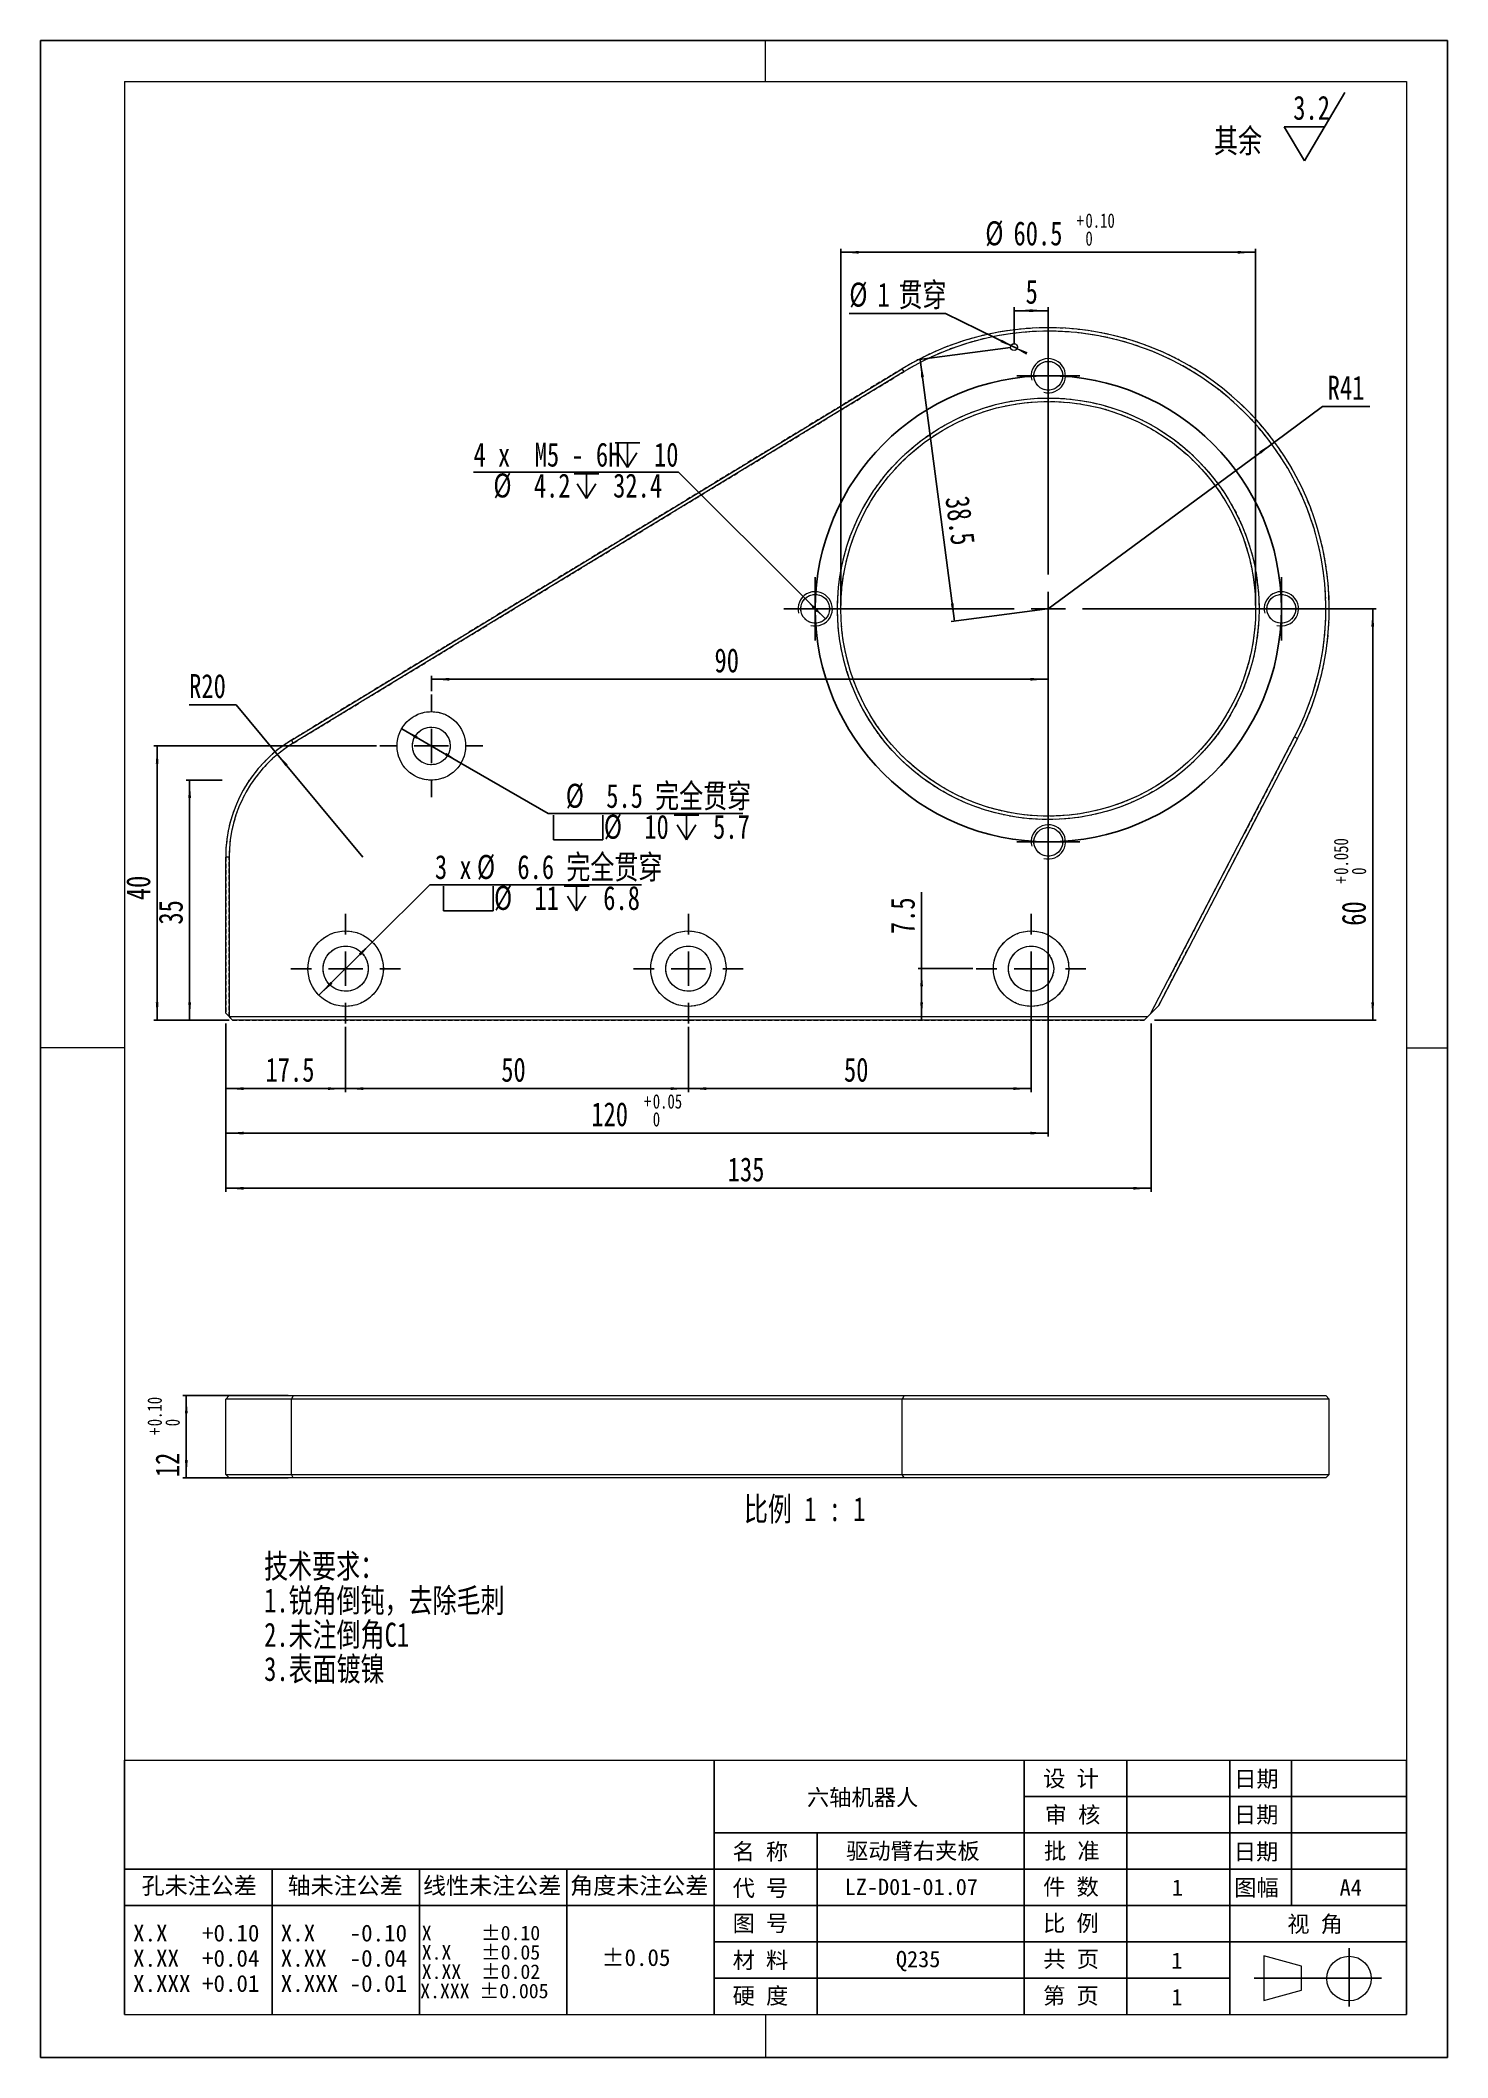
# Model space of a CAD drawing. Header units: millimetres. Extents: x 5 to 416, y 3 to 592.
import ezdxf

# ---------------------------------------------------------------- set-up
doc = ezdxf.new("R2010")
doc.units = ezdxf.units.MM
doc.linetypes.add('SLD-实线', pattern=[0])
doc.linetypes.add('SLD-虚线', pattern=[1.905, 1.27, -0.635])
for name, color, linetype in [('FORMAT', 7, 'SLD-实线'), ('SLD-0', 179, 'SLD-实线'), ('图框', 7, 'SLD-实线'), ('标注层', 96, 'SLD-实线')]:
    doc.layers.add(name, color=color, linetype=linetype)
doc.layers.add('粗实线', color=7, linetype='SLD-实线', lineweight=15)
doc.styles.add('SLDTEXTSTYLE0', font='HYSWLONGFANGSONG.TTF', dxfattribs={"bigfont": 'bigfont'})
doc.styles.add('SLDTEXTSTYLE1', font='SIMSUN.TTC')
doc.styles.add('SLDTEXTSTYLE2', font='SIMSUN.TTC', dxfattribs={"bigfont": 'bigfont'})
doc.styles.add('SLDTEXTSTYLE3', font='HYSWLONGFANGSONG.TTF')
doc.dimstyles.new('SLDDIMSTYLE0', dxfattribs={"dimtxt": 7, "dimasz": 5.2, "dimexe": 0, "dimexo": 0.0625, "dimgap": 1.75, "dimtad": 1, "dimdec": 3, "dimrnd": 1e-09, "dimzin": 12, "dimdsep": 46, "dimtxsty": 'SLDTEXTSTYLE3', "dimsah": 1, "dimcen": 0.09, "dimadec": 0, "dimazin": 3, "dimtol": 1, "dimtp": 0.1, "dimtfac": 1, "dimtdec": 3, "dimtofl": 0, "dimtmove": 0, "dimatfit": 3, "dimfxl": 0, "dimfrac": 2, "dimtolj": 1, "dimtzin": 0, "dimarcsym": 0})
doc.dimstyles.new('SLDDIMSTYLE1', dxfattribs={"dimtxt": 7, "dimasz": 5.2, "dimexe": 0, "dimexo": 0.0625, "dimgap": 1.75, "dimtad": 0, "dimtih": 1, "dimtoh": 1, "dimdec": 3, "dimrnd": 1e-09, "dimzin": 12, "dimdsep": 46, "dimtxsty": 'SLDTEXTSTYLE3', "dimsah": 1, "dimcen": 0, "dimadec": 0, "dimazin": 3, "dimtfac": 1, "dimtdec": 3, "dimtofl": 0, "dimtmove": 0, "dimatfit": 3, "dimfxl": 0, "dimfrac": 2, "dimtolj": 1, "dimtzin": 12, "dimarcsym": 0})
doc.dimstyles.new('SLDDIMSTYLE2', dxfattribs={"dimtxt": 7, "dimasz": 5.2, "dimexe": 0, "dimexo": 0.0625, "dimgap": 1.75, "dimtad": 1, "dimrnd": 1e-09, "dimzin": 12, "dimdsep": 46, "dimtxsty": 'SLDTEXTSTYLE3', "dimsah": 1, "dimcen": 0.09, "dimadec": 0, "dimazin": 3, "dimtol": 1, "dimtp": 0.1, "dimtfac": 1, "dimtofl": 0, "dimtmove": 0, "dimatfit": 3, "dimfxl": 0, "dimfrac": 2, "dimtolj": 1, "dimarcsym": 0})
doc.dimstyles.new('SLDDIMSTYLE3', dxfattribs={"dimtxt": 7, "dimasz": 5.2, "dimexe": 0, "dimexo": 0.0625, "dimgap": 1.75, "dimtad": 1, "dimdec": 3, "dimrnd": 1e-09, "dimzin": 12, "dimdsep": 46, "dimtxsty": 'SLDTEXTSTYLE3', "dimsah": 1, "dimcen": 0.09, "dimadec": 0, "dimazin": 3, "dimtfac": 1, "dimtdec": 3, "dimtofl": 0, "dimtmove": 0, "dimatfit": 3, "dimfxl": 0, "dimfrac": 2, "dimtolj": 1, "dimtzin": 12, "dimarcsym": 0})
doc.dimstyles.new('SLDDIMSTYLE4', dxfattribs={"dimtxt": 7, "dimasz": 5.2, "dimexe": 0, "dimexo": 0.0625, "dimgap": 1.75, "dimtad": 1, "dimrnd": 1e-09, "dimzin": 12, "dimdsep": 46, "dimtxsty": 'SLDTEXTSTYLE3', "dimsah": 1, "dimcen": 0.09, "dimadec": 0, "dimazin": 3, "dimtol": 1, "dimtp": 0.2, "dimtfac": 1, "dimtofl": 0, "dimtmove": 0, "dimatfit": 3, "dimfxl": 0, "dimfrac": 2, "dimtolj": 1, "dimtzin": 0, "dimarcsym": 0})
doc.dimstyles.new('SLDDIMSTYLE5', dxfattribs={"dimtxt": 7, "dimasz": 5.2, "dimexe": 0, "dimexo": 0.0625, "dimgap": 1.75, "dimtad": 0, "dimtih": 1, "dimtoh": 1, "dimdec": 3, "dimrnd": 1e-09, "dimzin": 12, "dimdsep": 46, "dimtxsty": 'SLDTEXTSTYLE3', "dimsah": 1, "dimcen": 0, "dimadec": 0, "dimazin": 3, "dimtfac": 1, "dimtdec": 3, "dimtmove": 0, "dimatfit": 3, "dimfxl": 0, "dimfrac": 2, "dimtolj": 1, "dimtzin": 12, "dimarcsym": 0})
doc.dimstyles.new('SLDDIMSTYLE6', dxfattribs={"dimtxt": 7, "dimasz": 5.2, "dimexe": 0, "dimexo": 0.0625, "dimgap": 1.75, "dimtad": 0, "dimtih": 1, "dimtoh": 1, "dimdec": 0, "dimrnd": 1e-09, "dimzin": 12, "dimdsep": 46, "dimtxsty": 'SLDTEXTSTYLE3', "dimsah": 1, "dimcen": 0, "dimadec": 0, "dimazin": 3, "dimtfac": 1, "dimtdec": 3, "dimtmove": 0, "dimatfit": 3, "dimfxl": 0, "dimfrac": 2, "dimtolj": 1, "dimtzin": 12, "dimarcsym": 0})
doc.dimstyles.new('SLDDIMSTYLE7', dxfattribs={"dimtxt": 7, "dimasz": 5.2, "dimexe": 0, "dimexo": 0.0625, "dimgap": 1.75, "dimtad": 0, "dimtih": 1, "dimtoh": 1, "dimdec": 1, "dimrnd": 1e-09, "dimzin": 12, "dimdsep": 46, "dimtxsty": 'SLDTEXTSTYLE3', "dimsah": 1, "dimcen": 0, "dimadec": 0, "dimazin": 3, "dimtfac": 1, "dimtdec": 3, "dimtmove": 0, "dimatfit": 3, "dimfxl": 0, "dimfrac": 2, "dimtolj": 1, "dimtzin": 12, "dimarcsym": 0})

# ---------------------------------------------------------------- blocks, each defined once
blk = doc.blocks.new('SW_NOTE_0')
at = {"layer": 'SLD-0', "color": 0, "char_height": 7, "attachment_point": 1, "style": 'SLDTEXTSTYLE0'}
for s, insert in [('\\M+18B5A术\\M+19776\\M+18B81\\M+18146', (0, 9.02)), ('1.锐\\M+18A70\\M+1937C钝\\M+18143\\M+18B8E\\M+18F9C\\M+196D1\\M+18E68', (0, -0.98)), ('2.\\M+196A2\\M+1928D\\M+1937C\\M+18A70C1', (0, -10.98)), ('3.\\M+1955C\\M+196CA镀镍', (0, -20.98))]:
    blk.add_mtext(s, dxfattribs=dict(at, insert=insert))
blk = doc.blocks.new('SW_NOTE_1')
at = {"layer": 'FORMAT', "color": 0, "char_height": 4.925, "attachment_point": 2, "style": 'SLDTEXTSTYLE1'}
for s, insert in [('X.X   +0.10', (15.24, 5.73)), ('X.XX  +0.04', (15.24, -1.63)), ('X.XXX +0.01', (15.24, -8.98))]:
    blk.add_mtext(s, dxfattribs=dict(at, insert=insert))
blk = doc.blocks.new('SW_NOTE_2')
at = {"layer": 'FORMAT', "color": 0, "char_height": 4.925, "attachment_point": 2, "style": 'SLDTEXTSTYLE1'}
for s, insert in [('X.X   -0.10', (15.24, 5.73)), ('X.XX  -0.04', (15.24, -1.63)), ('X.XXX -0.01', (15.24, -8.98))]:
    blk.add_mtext(s, dxfattribs=dict(at, insert=insert))
blk = doc.blocks.new('SW_NOTE_3')
at = {"layer": 'FORMAT', "color": 0, "char_height": 4.2333, "attachment_point": 2, "style": 'SLDTEXTSTYLE1'}
for s, insert in [('X     ±0.10', (14.35, 4.93)), ('X.X   ±0.05', (14.35, -0.72)), (' X.XXX ±0.005', (13.91, -12.01)), ('X.XX  ±0.02', (14.35, -6.36))]:
    blk.add_mtext(s, dxfattribs=dict(at, insert=insert))
blk = doc.blocks.new('SW_SFSYMBOL_0')
at = {"layer": '标注层', "color": 0}
for p, q in [((3.3, -10), (15.1, 10)), ((3.3, -10), (-2.6, 0)), ((9.2, 0), (-2.6, 0))]:
    blk.add_line(p, q, dxfattribs=at)
at = {"layer": '标注层', "color": 0, "insert": (0, 9.02), "char_height": 7, "attachment_point": 1, "style": 'SLDTEXTSTYLE3'}
blk.add_mtext('3.2', dxfattribs=at)
blk = doc.blocks.new('_D')
at = {"layer": '标注层'}
for p, q in [((332.83, 425.74), (394.74, 425.74)), ((393.74, 425.74), (393.74, 305.74)), ((330.08, 305.74), (394.74, 305.74))]:
    blk.add_line(p, q, dxfattribs=at)
for points in [[(393.74, 425.74), (393.34, 420.54), (394.14, 420.54)], [(393.74, 305.74), (394.14, 310.94), (393.34, 310.94)]]:
    blk.add_solid(points, dxfattribs=at)
at = {"layer": '标注层', "attachment_point": 1, "rotation": 90, "style": 'SLDTEXTSTYLE3'}
for s, insert, char_height in [('0.050', (382.38, 348.1, -11.8), 4.2), ('+', (382.38, 345.52, -11.8), 4.2), ('0', (387.61, 348.1, -11.8), 4.2), ('60', (384.71, 333.26, -11.8), 7)]:
    blk.add_mtext(s, dxfattribs=dict(at, insert=insert, char_height=char_height))
blk = doc.blocks.new('_D_1')
at = {"layer": '标注层'}
for p, q in [((365.07, 474.4), (379.09, 484.74)), ((379.09, 484.74), (392.86, 484.74)), ((299.08, 425.74), (365.07, 474.4))]:
    blk.add_line(p, q, dxfattribs=at)
blk.add_solid([(365.07, 474.4), (360.65, 471.64), (361.13, 471)], dxfattribs=at)
at = {"layer": '标注层', "insert": (380.59, 493.76, -11.8), "char_height": 7, "attachment_point": 1, "style": 'SLDTEXTSTYLE3'}
blk.add_mtext('R41', dxfattribs=at)
blk = doc.blocks.new('_D_2')
at = {"layer": '标注层'}
for p, q in [((299.08, 391.99), (299.08, 271.76)), ((59.08, 304.74), (59.08, 271.76)), ((299.08, 272.76), (59.08, 272.76))]:
    blk.add_line(p, q, dxfattribs=at)
for points in [[(59.08, 272.76), (64.28, 272.36), (64.28, 273.16)], [(299.08, 272.76), (293.88, 273.16), (293.88, 272.36)]]:
    blk.add_solid(points, dxfattribs=at)
at = {"layer": '标注层', "attachment_point": 1, "style": 'SLDTEXTSTYLE3'}
for s, insert, char_height in [('+', (181.09, 284.11, -11.8), 4.2), ('0.05', (183.68, 284.11, -11.8), 4.2), ('120', (165.75, 281.78, -11.8), 7), ('0', (183.68, 278.89, -11.8), 4.2)]:
    blk.add_mtext(s, dxfattribs=dict(at, insert=insert, char_height=char_height))
blk = doc.blocks.new('_D_3')
at = {"layer": '标注层'}
for p, q in [((58.08, 375.74), (47.56, 375.74)), ((48.56, 375.74), (48.56, 305.74)), ((58.08, 305.74), (47.56, 305.74))]:
    blk.add_line(p, q, dxfattribs=at)
for points in [[(48.56, 375.74), (48.16, 370.54), (48.96, 370.54)], [(48.56, 305.74), (48.96, 310.94), (48.16, 310.94)]]:
    blk.add_solid(points, dxfattribs=at)
at = {"layer": '标注层', "insert": (39.53, 333.59, -11.8), "char_height": 7, "attachment_point": 1, "rotation": 90, "style": 'SLDTEXTSTYLE3'}
blk.add_mtext('35', dxfattribs=at)
blk = doc.blocks.new('_D_4')
at = {"layer": '标注层'}
for p, q in [((62.17, 397.68), (48.41, 397.68)), ((73.52, 384.02), (62.17, 397.68)), ((99.08, 353.25), (73.52, 384.02))]:
    blk.add_line(p, q, dxfattribs=at)
blk.add_solid([(73.52, 384.02), (76.54, 379.77), (77.15, 380.28)], dxfattribs=at)
at = {"layer": '标注层', "insert": (48.41, 406.71, -11.8), "char_height": 7, "attachment_point": 1, "style": 'SLDTEXTSTYLE3'}
blk.add_mtext('R20', dxfattribs=at)
blk = doc.blocks.new('_D_5')
at = {"layer": '标注层'}
for p, q in [((59.08, 304.74), (59.08, 255.66)), ((329.08, 304.74), (329.08, 255.66)), ((59.08, 256.66), (329.08, 256.66))]:
    blk.add_line(p, q, dxfattribs=at)
for points in [[(59.08, 256.66), (64.28, 256.26), (64.28, 257.06)], [(329.08, 256.66), (323.88, 257.06), (323.88, 256.26)]]:
    blk.add_solid(points, dxfattribs=at)
at = {"layer": '标注层', "insert": (205.55, 265.68, -11.8), "char_height": 7, "attachment_point": 1, "style": 'SLDTEXTSTYLE3'}
blk.add_mtext('135', dxfattribs=at)
blk = doc.blocks.new('_D_6')
at = {"layer": '标注层'}
for p, q in [((238.58, 426.74), (238.58, 530.76)), ((238.58, 529.76), (359.58, 529.76)), ((359.58, 426.74), (359.58, 530.76))]:
    blk.add_line(p, q, dxfattribs=at)
for points in [[(238.58, 529.76), (243.78, 529.36), (243.78, 530.16)], [(359.58, 529.76), (354.38, 530.16), (354.38, 529.36)]]:
    blk.add_solid(points, dxfattribs=at)
at = {"layer": '标注层', "attachment_point": 1, "style": 'SLDTEXTSTYLE3'}
for s, insert, char_height in [('%%c', (280.7, 538.81, 12.2), 7), ('60.5', (288.93, 538.78, 12.2), 7), ('+', (307.33, 541.12, 12.2), 4.2), ('0.10', (309.91, 541.12, 12.2), 4.2), ('0', (309.91, 535.89, 12.2), 4.2)]:
    blk.add_mtext(s, dxfattribs=dict(at, insert=insert, char_height=char_height))
blk = doc.blocks.new('_D_7')
at = {"layer": '标注层'}
for p, q in [((59.08, 304.74), (59.08, 284.74)), ((94.08, 303.74), (94.08, 284.74)), ((94.08, 285.74), (59.08, 285.74))]:
    blk.add_line(p, q, dxfattribs=at)
for points in [[(59.08, 285.74), (64.28, 285.34), (64.28, 286.14)], [(94.08, 285.74), (88.88, 286.14), (88.88, 285.34)]]:
    blk.add_solid(points, dxfattribs=at)
at = {"layer": '标注层', "insert": (70.7, 294.76, -11.8), "char_height": 7, "attachment_point": 1, "style": 'SLDTEXTSTYLE3'}
blk.add_mtext('17.5', dxfattribs=at)
blk = doc.blocks.new('_D_8')
at = {"layer": '标注层'}
for p, q in [((94.08, 303.74), (94.08, 284.74)), ((194.08, 303.74), (194.08, 284.74)), ((94.08, 285.74), (194.08, 285.74))]:
    blk.add_line(p, q, dxfattribs=at)
for points in [[(94.08, 285.74), (99.28, 285.34), (99.28, 286.14)], [(194.08, 285.74), (188.88, 286.14), (188.88, 285.34)]]:
    blk.add_solid(points, dxfattribs=at)
at = {"layer": '标注层', "insert": (139.47, 294.76, -11.8), "char_height": 7, "attachment_point": 1, "style": 'SLDTEXTSTYLE3'}
blk.add_mtext('50', dxfattribs=at)
blk = doc.blocks.new('_D_9')
at = {"layer": '标注层'}
for p, q in [((294.08, 319.74), (294.08, 284.74)), ((194.08, 303.74), (194.08, 284.74)), ((194.08, 285.74), (294.08, 285.74))]:
    blk.add_line(p, q, dxfattribs=at)
for points in [[(194.08, 285.74), (199.28, 285.34), (199.28, 286.14)], [(294.08, 285.74), (288.88, 286.14), (288.88, 285.34)]]:
    blk.add_solid(points, dxfattribs=at)
at = {"layer": '标注层', "insert": (239.47, 294.76, -11.8), "char_height": 7, "attachment_point": 1, "style": 'SLDTEXTSTYLE3'}
blk.add_mtext('50', dxfattribs=at)
blk = doc.blocks.new('_D_10')
at = {"layer": '标注层'}
for p, q in [((289.08, 503.09), (289.08, 513.72)), ((289.08, 512.72), (299.08, 512.72)), ((299.08, 492.24), (299.08, 513.72))]:
    blk.add_line(p, q, dxfattribs=at)
for points in [[(289.08, 512.72), (294.28, 512.32), (294.28, 513.12)], [(299.08, 512.72), (293.88, 513.12), (293.88, 512.32)]]:
    blk.add_solid(points, dxfattribs=at)
at = {"layer": '标注层', "insert": (292.46, 521.75, -11.8), "char_height": 7, "attachment_point": 1, "style": 'SLDTEXTSTYLE3'}
blk.add_mtext('5', dxfattribs=at)
blk = doc.blocks.new('_D_11')
at = {"layer": '标注层'}
for p, q in [((288.09, 501.96), (260.72, 498.37)), ((261.71, 498.5), (271.71, 422.15)), ((298.09, 425.61), (270.72, 422.02))]:
    blk.add_line(p, q, dxfattribs=at)
for points in [[(261.71, 498.5), (261.99, 493.29), (262.78, 493.4)], [(271.71, 422.15), (271.43, 427.36), (270.64, 427.26)]]:
    blk.add_solid(points, dxfattribs=at)
at = {"layer": '标注层', "insert": (275.98, 459, -11.8), "char_height": 7, "attachment_point": 1, "rotation": 277.46209, "style": 'SLDTEXTSTYLE3'}
blk.add_mtext('38.5', dxfattribs=at)
blk = doc.blocks.new('_D_12')
at = {"layer": '标注层'}
for p, q in [((269.12, 511.87), (241.02, 511.87)), ((288.18, 502.53), (269.12, 511.87)), ((289.98, 501.65), (288.18, 502.53))]:
    blk.add_line(p, q, dxfattribs=at)
for points in [[(289.98, 501.65), (285.48, 504.29), (285.13, 503.57)], [(288.18, 502.53), (292.67, 499.88), (293.02, 500.6)]]:
    blk.add_solid(points, dxfattribs=at)
at = {"layer": '标注层', "char_height": 7, "attachment_point": 1}
for s, insert, style in [('%%c', (241.02, 520.92, -11.8), 'SLDTEXTSTYLE3'), ('1', (249.25, 520.89, -11.8), 'SLDTEXTSTYLE3'), ('贯\\M+190FA', (255.38, 520.89, -11.8), 'SLDTEXTSTYLE0')]:
    blk.add_mtext(s, dxfattribs=dict(at, insert=insert, style=style))
blk = doc.blocks.new('SW_SYMBOL_HOLE_DEPTH')
at = {"layer": '标注层', "color": 0}
for p, q in [((0, 1750), (1600, 1750)), ((800, 1750), (800, 150)), ((200, 1110), (800, 150)), ((1400, 1110), (800, 150))]:
    blk.add_line(p, q, dxfattribs=at)
blk = doc.blocks.new('_D_13')
at = {"layer": '标注层'}
for p, q in [((191.18, 465.58), (131.38, 465.58)), ((228.11, 428.71), (191.18, 465.58)), ((234.05, 422.77), (228.11, 428.71))]:
    blk.add_line(p, q, dxfattribs=at)
for points in [[(228.11, 428.71), (231.5, 424.75), (232.07, 425.31)], [(234.05, 422.77), (230.65, 426.73), (230.09, 426.16)]]:
    blk.add_solid(points, dxfattribs=at)
at = {"layer": '标注层', "xscale": 0.004511737089201878, "yscale": 0.004511737089201878, "zscale": 0.004511737089201878}
for p in [(172.67, 466.25), (160.74, 457.22)]:
    blk.add_blockref('SW_SYMBOL_HOLE_DEPTH', p, dxfattribs=at)
at = {"layer": '标注层', "char_height": 7, "attachment_point": 1, "style": 'SLDTEXTSTYLE3'}
for s, insert in [('4 x  M5 - 6H ', (131.38, 474.23, -11.8)), (' 10', (180.47, 474.23, -11.8)), ('%%c', (137.18, 465.23, -11.8)), (' 4.2 ', (145.41, 465.2, -11.8)), (' 32.4', (168.54, 465.2, -11.8))]:
    blk.add_mtext(s, dxfattribs=dict(at, insert=insert))
blk = doc.blocks.new('SW_SYMBOL_HOLE_SPOT')
at = {"layer": '标注层', "color": 0}
for p, q in [((0, 1750), (0, 150)), ((3200, 150), (3200, 1750)), ((0, 150), (3200, 150))]:
    blk.add_line(p, q, dxfattribs=at)
blk = doc.blocks.new('_D_14')
at = {"layer": '标注层'}
for p, q in [((101.86, 328.51), (118.62, 345.24)), ((118.62, 345.24), (180.42, 345.24)), ((86.29, 312.97), (101.86, 328.51))]:
    blk.add_line(p, q, dxfattribs=at)
for points in [[(101.86, 328.51), (97.9, 325.12), (98.46, 324.55)], [(86.29, 312.97), (90.26, 316.36), (89.69, 316.92)]]:
    blk.add_solid(points, dxfattribs=at)
at = {"layer": '标注层', "xscale": 0.004511737089201878, "yscale": 0.004511737089201878, "zscale": 0.004511737089201878}
for name, p in [('SW_SYMBOL_HOLE_SPOT', (122.63, 336.89)), ('SW_SYMBOL_HOLE_DEPTH', (157.86, 336.89))]:
    blk.add_blockref(name, p, dxfattribs=at)
at = {"layer": '标注层', "char_height": 7, "attachment_point": 1}
for s, insert, style in [('3 x ', (120.12, 353.9, -11.8), 'SLDTEXTSTYLE3'), ('%%c', (132.38, 353.93, -11.8), 'SLDTEXTSTYLE3'), (' 6.6 \\M+18AAE\\M+19153贯\\M+190FA', (140.61, 353.9, -11.8), 'SLDTEXTSTYLE0'), ('%%c', (137.36, 344.9, -11.8), 'SLDTEXTSTYLE3'), (' 11 ', (145.59, 344.87, -11.8), 'SLDTEXTSTYLE3'), (' 6.8', (165.66, 344.87, -11.8), 'SLDTEXTSTYLE3')]:
    blk.add_mtext(s, dxfattribs=dict(at, insert=insert, style=style))
blk = doc.blocks.new('_D_15')
at = {"layer": '标注层'}
for p, q in [((110.42, 390.75), (127.73, 380.73)), ((127.73, 380.73), (153.19, 366)), ((153.19, 366), (209.97, 366))]:
    blk.add_line(p, q, dxfattribs=at)
for points in [[(110.42, 390.75), (114.72, 387.8), (115.12, 388.49)], [(127.73, 380.73), (123.43, 383.68), (123.03, 382.99)]]:
    blk.add_solid(points, dxfattribs=at)
at = {"layer": '标注层', "xscale": 0.004511737089201878, "yscale": 0.004511737089201878, "zscale": 0.004511737089201878}
for name, p in [('SW_SYMBOL_HOLE_SPOT', (154.69, 357.65)), ('SW_SYMBOL_HOLE_DEPTH', (189.91, 357.65))]:
    blk.add_blockref(name, p, dxfattribs=at)
at = {"layer": '标注层', "char_height": 7, "attachment_point": 1}
for s, insert, style in [('%%c', (158.3, 374.69, -11.8), 'SLDTEXTSTYLE3'), (' 5.5 \\M+18AAE\\M+19153贯\\M+190FA', (166.53, 374.66, -11.8), 'SLDTEXTSTYLE0'), ('%%c', (169.41, 365.66, -11.8), 'SLDTEXTSTYLE3'), (' 10 ', (177.64, 365.63, -11.8), 'SLDTEXTSTYLE3'), (' 5.7', (197.71, 365.63, -11.8), 'SLDTEXTSTYLE3')]:
    blk.add_mtext(s, dxfattribs=dict(at, insert=insert, style=style))
blk = doc.blocks.new('_D_16')
at = {"layer": '标注层'}
for p, q in [((262.12, 320.74), (262.12, 343.07)), ((277.08, 320.74), (261.12, 320.74)), ((262.12, 320.74), (262.12, 305.74))]:
    blk.add_line(p, q, dxfattribs=at)
for points in [[(262.12, 320.74), (261.72, 315.54), (262.52, 315.54)], [(262.12, 305.74), (262.52, 310.94), (261.72, 310.94)]]:
    blk.add_solid(points, dxfattribs=at)
at = {"layer": '标注层', "insert": (253.1, 330.81, -11.8), "char_height": 7, "attachment_point": 1, "rotation": 90, "style": 'SLDTEXTSTYLE3'}
blk.add_mtext('7.5', dxfattribs=at)
blk = doc.blocks.new('_D_17')
at = {"layer": '标注层'}
for p, q in [((103.08, 385.74), (38.08, 385.74)), ((39.08, 385.74), (39.08, 305.74)), ((60.08, 305.74), (38.08, 305.74))]:
    blk.add_line(p, q, dxfattribs=at)
for points in [[(39.08, 385.74), (38.68, 380.54), (39.48, 380.54)], [(39.08, 305.74), (39.48, 310.94), (38.68, 310.94)]]:
    blk.add_solid(points, dxfattribs=at)
at = {"layer": '标注层', "insert": (30.05, 340.72, -11.8), "char_height": 7, "attachment_point": 1, "rotation": 90, "style": 'SLDTEXTSTYLE3'}
blk.add_mtext('40', dxfattribs=at)
blk = doc.blocks.new('_D_18')
at = {"layer": '标注层'}
for p, q in [((299.08, 424.74), (299.08, 404.18)), ((119.08, 401.74), (119.08, 406.18)), ((119.08, 405.18), (299.08, 405.18))]:
    blk.add_line(p, q, dxfattribs=at)
for points in [[(119.08, 405.18), (124.28, 404.78), (124.28, 405.58)], [(299.08, 405.18), (293.88, 405.58), (293.88, 404.78)]]:
    blk.add_solid(points, dxfattribs=at)
at = {"layer": '标注层', "insert": (201.69, 414.2, -11.8), "char_height": 7, "attachment_point": 1, "style": 'SLDTEXTSTYLE3'}
blk.add_mtext('90', dxfattribs=at)
blk = doc.blocks.new('SW_CENTERMARKSYMBOL_0')
at = {"layer": 'SLD-0', "color": 0}
for p, q in [((0, 10), (0, 65.5)), ((-10, 0), (-65.5, 0)), ((0, 0), (-5, 0)), ((0, 0), (0, 5)), ((0, 0), (0, -5)), ((0, 0), (5, 0)), ((10, 0), (65.5, 0)), ((0, -10), (0, -65.5))]:
    blk.add_line(p, q, dxfattribs=at)
blk = doc.blocks.new('SW_CENTERMARKSYMBOL_1')
at = {"layer": 'SLD-0', "color": 0}
for p, q in [((0, 5), (0, 9.2)), ((-5, 0), (-9.2, 0)), ((0, 0), (-5, 0)), ((0, 0), (0, 5)), ((0, 0), (0, -5)), ((0, 0), (5, 0)), ((5, 0), (9.2, 0)), ((0, -5), (0, -9.2))]:
    blk.add_line(p, q, dxfattribs=at)
blk = doc.blocks.new('SW_CENTERMARKSYMBOL_2')
at = {"layer": 'SLD-0', "color": 0}
for p, q in [((0, 5), (0, 9.2)), ((-5, 0), (-9.2, 0)), ((0, 0), (-5, 0)), ((0, 0), (0, 5)), ((0, 0), (0, -5)), ((0, 0), (5, 0)), ((5, 0), (9.2, 0)), ((0, -5), (0, -9.2))]:
    blk.add_line(p, q, dxfattribs=at)
blk = doc.blocks.new('SW_CENTERMARKSYMBOL_3')
at = {"layer": 'SLD-0', "color": 0}
for p, q in [((0, 5), (0, 9.2)), ((-5, 0), (-9.2, 0)), ((0, 0), (-5, 0)), ((0, 0), (0, 5)), ((0, 0), (0, -5)), ((0, 0), (5, 0)), ((5, 0), (9.2, 0)), ((0, -5), (0, -9.2))]:
    blk.add_line(p, q, dxfattribs=at)
blk = doc.blocks.new('SW_CENTERMARKSYMBOL_4')
at = {"layer": 'SLD-0', "color": 0}
for p, q in [((0, 5), (0, 9.2)), ((-5, 0), (-9.2, 0)), ((0, 0), (-5, 0)), ((0, 0), (0, 5)), ((0, 0), (0, -5)), ((0, 0), (5, 0)), ((5, 0), (9.2, 0)), ((0, -5), (0, -9.2))]:
    blk.add_line(p, q, dxfattribs=at)
blk = doc.blocks.new('SW_CENTERMARKSYMBOL_5')
at = {"layer": 'SLD-0', "color": 0}
for p, q in [((0, 10), (0, 16)), ((-10, 0), (-16, 0)), ((0, 0), (-5, 0)), ((0, 0), (0, 5)), ((0, 0), (0, -5)), ((0, 0), (5, 0)), ((10, 0), (16, 0)), ((0, -10), (0, -16))]:
    blk.add_line(p, q, dxfattribs=at)
blk = doc.blocks.new('SW_CENTERMARKSYMBOL_6')
at = {"layer": 'SLD-0', "color": 0}
for p, q in [((0, 10), (0, 16)), ((-10, 0), (-16, 0)), ((0, 0), (-5, 0)), ((0, 0), (0, 5)), ((0, 0), (0, -5)), ((0, 0), (5, 0)), ((10, 0), (16, 0)), ((0, -10), (0, -16))]:
    blk.add_line(p, q, dxfattribs=at)
blk = doc.blocks.new('SW_CENTERMARKSYMBOL_7')
at = {"layer": 'SLD-0', "color": 0}
for p, q in [((0, 10), (0, 16)), ((-10, 0), (-16, 0)), ((0, 0), (-5, 0)), ((0, 0), (0, 5)), ((0, 0), (0, -5)), ((0, 0), (5, 0)), ((10, 0), (16, 0)), ((0, -10), (0, -16))]:
    blk.add_line(p, q, dxfattribs=at)
blk = doc.blocks.new('SW_CENTERMARKSYMBOL_8')
at = {"layer": 'SLD-0', "color": 0}
for p, q in [((0, 10), (0, 15)), ((-10, 0), (-15, 0)), ((0, 0), (-5, 0)), ((0, 0), (0, 5)), ((0, 0), (0, -5)), ((0, 0), (5, 0)), ((10, 0), (15, 0)), ((0, -10), (0, -15))]:
    blk.add_line(p, q, dxfattribs=at)
blk = doc.blocks.new('_D_19')
at = {"layer": '标注层'}
for p, q in [((77.29, 196.17), (46.59, 196.17)), ((47.59, 172.17), (47.59, 196.17)), ((77.29, 172.17), (46.59, 172.17))]:
    blk.add_line(p, q, dxfattribs=at)
for points in [[(47.59, 196.17), (47.19, 190.97), (47.99, 190.97)], [(47.59, 172.17), (47.99, 177.37), (47.19, 177.37)]]:
    blk.add_solid(points, dxfattribs=at)
at = {"layer": '标注层', "attachment_point": 1, "rotation": 90, "style": 'SLDTEXTSTYLE3'}
for s, insert, char_height in [('0.10', (36.24, 187.22, 19.2), 4.2), ('0', (41.46, 187.22, 19.2), 4.2), ('+', (36.24, 184.64, 19.2), 4.2), ('12', (38.57, 172.37, 19.2), 7)]:
    blk.add_mtext(s, dxfattribs=dict(at, insert=insert, char_height=char_height))

msp = doc.modelspace()

# ---------------------------------------------------------------- linework, layer by layer
at = {"color": 7, "linetype": 'SLD-实线', "lineweight": 15}
for p, q in [((78.2908, 387.4241), (256.465, 495.7962)), ((256.9847, 494.9418), (78.8104, 386.5697)), ((256.9847, 494.9418), (256.465, 495.7962)), ((78.8104, 386.5697), (78.2908, 387.4241)), ((328.8965, 307.557), (370.9332, 388.3517)), ((371.8204, 387.8901), (331.2464, 309.9068)), ((370.9332, 388.3517), (371.8204, 387.8901)), ((59.0772, 307.7377), (59.0772, 353.2492)), ((60.0772, 353.2492), (59.0772, 353.2492)), ((60.0772, 353.2492), (60.0772, 306.7377)), ((60.0772, 306.7377), (59.0772, 307.7377)), ((60.0772, 306.7377), (328.0772, 306.7377)), ((61.0772, 305.7377), (60.0772, 306.7377)), ((328.0772, 306.7377), (327.0772, 305.7377)), ((328.0772, 306.7377), (328.8965, 307.557)), ((331.2464, 309.9068), (328.8965, 307.557)), ((327.0772, 305.7377), (61.0772, 305.7377)), ((60.0772, 196.1708), (59.0772, 195.1708)), ((78.2908, 195.1708), (59.0772, 195.1708)), ((59.0772, 173.1708), (59.0772, 195.1708)), ((60.0772, 196.1708), (78.8104, 196.1708)), ((78.8104, 196.1708), (78.2908, 195.1708)), ((78.2908, 173.1708), (78.2908, 195.1708)), ((256.465, 195.1708), (78.2908, 195.1708)), ((78.8104, 196.1708), (256.9847, 196.1708)), ((256.9847, 196.1708), (256.465, 195.1708)), ((256.465, 173.1708), (256.465, 195.1708)), ((381.0772, 195.1708), (256.465, 195.1708)), ((256.9847, 196.1708), (380.0772, 196.1708)), ((381.0772, 195.1708), (380.0772, 196.1708)), ((381.0772, 173.1708), (381.0772, 195.1708)), ((59.0772, 173.1708), (78.2908, 173.1708)), ((60.0772, 172.1708), (59.0772, 173.1708)), ((78.8104, 172.1708), (60.0772, 172.1708)), ((78.2908, 173.1708), (256.465, 173.1708)), ((78.8104, 172.1708), (78.2908, 173.1708)), ((256.9847, 172.1708), (78.8104, 172.1708)), ((256.465, 173.1708), (381.0772, 173.1708)), ((256.9847, 172.1708), (256.465, 173.1708)), ((380.0772, 172.1708), (256.9847, 172.1708)), ((380.0772, 172.1708), (381.0772, 173.1708))]:
    msp.add_line(p, q, dxfattribs=at)
at = {"color": 7, "linetype": 'SLD-虚线', "lineweight": 0}
for p, q in [((256.465, 495.7962), (78.2908, 387.4241)), ((78.8104, 386.5697), (256.9847, 494.9418)), ((256.9847, 494.9418), (256.465, 495.7962)), ((78.8104, 386.5697), (78.2908, 387.4241)), ((370.9332, 388.3517), (328.8965, 307.557)), ((331.2464, 309.9068), (371.8204, 387.8901)), ((370.9332, 388.3517), (371.8204, 387.8901)), ((60.0772, 353.2492), (59.0772, 353.2492)), ((59.0772, 353.2492), (59.0772, 307.7377)), ((60.0772, 306.7377), (60.0772, 353.2492)), ((59.0772, 307.7377), (60.0772, 306.7377)), ((61.0772, 305.7377), (60.0772, 306.7377)), ((328.8965, 307.557), (327.0772, 305.7377)), ((328.8965, 307.557), (331.2464, 309.9068)), ((61.0772, 305.7377), (327.0772, 305.7377))]:
    msp.add_line(p, q, dxfattribs=at)
at = {"color": 7, "linetype": 'SLD-实线', "lineweight": 15}
for centre, radius in [((289.0772, 502.0855), 1), ((299.0772, 493.7377), 4.2), ((299.0772, 425.7377), 61.5), ((299.0772, 425.7377), 60.5), ((231.0772, 425.7377), 4.2), ((367.0772, 425.7377), 4.2), ((119.0772, 385.7377), 10), ((119.0772, 385.7377), 5.5), ((299.0772, 357.7377), 4.2), ((94.0772, 320.7377), 11), ((194.0772, 320.7377), 11), ((294.0772, 320.7377), 11), ((94.0772, 320.7377), 6.6), ((194.0772, 320.7377), 6.6), ((294.0772, 320.7377), 6.6)]:
    msp.add_circle(centre, radius, dxfattribs=at)
at = {"color": 7, "linetype": 'SLD-虚线', "lineweight": 0}
for centre, radius in [((289.0772, 502.0855), 1), ((299.0772, 493.7377), 4.2), ((299.0772, 425.7377), 61.5), ((299.0772, 425.7377), 60.5), ((231.0772, 425.7377), 4.2), ((367.0772, 425.7377), 4.2), ((119.0772, 385.7377), 10), ((119.0772, 385.7377), 5.5), ((299.0772, 357.7377), 4.2), ((94.0772, 320.7377), 11), ((194.0772, 320.7377), 11), ((294.0772, 320.7377), 11), ((94.0772, 320.7377), 6.6), ((194.0772, 320.7377), 6.6), ((294.0772, 320.7377), 6.6)]:
    msp.add_circle(centre, radius, dxfattribs=at)
at = {"color": 7, "linetype": 'SLD-实线', "lineweight": 15}
for centre, radius, start, end in [((299.0772, 425.7377), 82, 332.5124733, 121.3095116), ((299.0772, 425.7377), 81, 332.5124733, 121.3095116), ((99.0772, 353.2492), 40, 121.3095116, 180), ((99.0772, 353.2492), 39, 121.3095116, 180)]:
    msp.add_arc(centre, radius, start, end, dxfattribs=at)
at = {"color": 7, "linetype": 'SLD-虚线', "lineweight": 0}
for centre, radius, start, end in [((299.0772, 425.7377), 82, 332.5124733, 121.3095116), ((299.0772, 425.7377), 81, 332.5124733, 121.3095116), ((99.0772, 353.2492), 40, 121.3095116, 180), ((99.0772, 353.2492), 39, 121.3095116, 180)]:
    msp.add_arc(centre, radius, start, end, dxfattribs=at)
at = {"color": 7, "linetype": 'SLD-实线', "lineweight": 0}
for centre in [(299.0772, 493.7377), (231.0772, 425.7377), (367.0772, 425.7377), (299.0772, 357.7377)]:
    msp.add_arc(centre, 5, 255, 195, dxfattribs=at)
at = {"layer": 'FORMAT'}
for p, q in [((29.6, 89.8), (29.6, 15.6)), ((201.6, 89.8), (201.6, 15.6)), ((292, 89.8), (292, 15.6)), ((322, 89.8), (322, 15.6)), ((352, 89.8), (352, 15.6)), ((370, 89.8), (370, 47.4)), ((403.6, 89.8), (403.6, 15.6)), ((403.6, 79.2), (292, 79.2)), ((403.6, 68.6), (201.6, 68.6)), ((231.6, 68.6), (231.6, 15.6)), ((29.6, 58), (403.6, 58)), ((72.6, 58), (72.6, 15.6)), ((115.6, 58), (115.6, 15.6)), ((158.6, 58), (158.6, 15.6)), ((29.6, 47.4), (403.6, 47.4)), ((201.6, 36.8), (403.6, 36.8)), ((352, 26.2), (201.6, 26.2))]:
    msp.add_line(p, q, dxfattribs=at)
at = {"layer": 'SLD-0'}
for p, q in [((386.8278, 34.9129), (386.8278, 17.9426)), ((359.1742, 26.2), (375.6734, 26.2)), ((375.6734, 26.2), (396.3388, 26.2))]:
    msp.add_line(p, q, dxfattribs=at)
msp.add_circle((299.0772, 425.7377), 68, dxfattribs=at)
at = {"layer": '图框'}
for p, q in [((5, 591.6), (415.6, 591.6)), ((5, 591.6), (5, 3)), ((415.6, 591.6), (415.6, 3)), ((5, 3), (415.6, 3))]:
    msp.add_line(p, q, dxfattribs=at)
at = {"layer": '粗实线'}
for p, q in [((216.6, 579.6), (216.6, 591.6)), ((29.6, 579.6), (403.6, 579.6)), ((29.6, 579.6), (29.6, 15.6)), ((403.6, 579.6), (403.6, 15.6)), ((29.6, 297.6), (5, 297.6)), ((403.6, 297.6), (415.6, 297.6)), ((29.6, 89.8), (403.6, 89.8)), ((361.9628, 32.7), (361.9628, 19.7)), ((373.001, 29.679), (361.9628, 32.7)), ((373.001, 22.721), (373.001, 29.679)), ((361.9628, 19.7), (373.001, 22.721)), ((29.6, 15.6), (403.6, 15.6)), ((29.6, 15.6), (403.6, 15.6)), ((216.6, 15.6), (216.6, 3))]:
    msp.add_line(p, q, dxfattribs=at)
msp.add_circle((386.8278, 26.0905), 6.5, dxfattribs=at)

# ---------------------------------------------------------------- block references
at = {"layer": 'FORMAT'}
for name, p in [('SW_NOTE_1', (35.2485, 36.0926)), ('SW_NOTE_2', (78.3257, 36.0926)), ('SW_NOTE_3', (119.2025, 36.5764))]:
    msp.add_blockref(name, p, dxfattribs=at)
at = {"layer": 'SLD-0'}
for name, p in [('SW_CENTERMARKSYMBOL_4', (299.0772, 493.7377)), ('SW_CENTERMARKSYMBOL_0', (299.0772, 425.7377)), ('SW_CENTERMARKSYMBOL_2', (231.0772, 425.7377)), ('SW_CENTERMARKSYMBOL_3', (367.0772, 425.7377)), ('SW_CENTERMARKSYMBOL_8', (119.0772, 385.7377)), ('SW_CENTERMARKSYMBOL_1', (299.0772, 357.7377)), ('SW_CENTERMARKSYMBOL_7', (94.0772, 320.7377)), ('SW_CENTERMARKSYMBOL_6', (194.0772, 320.7377)), ('SW_CENTERMARKSYMBOL_5', (294.0772, 320.7377)), ('SW_NOTE_0', (70.2971, 140.8915))]:
    msp.add_blockref(name, p, dxfattribs=at)
at = {"layer": '标注层'}
msp.add_blockref('SW_SFSYMBOL_0', (370.5447, 566.4103), dxfattribs=at)

# ---------------------------------------------------------------- texts
at = {"layer": 'FORMAT', "attachment_point": 2}
for s, insert, char_height, style in [('设 计', (305.6882, 86.8128), 4.7625, 'SLDTEXTSTYLE2'), ('\\M+193FA\\M+18AFA', (359.7912, 86.7188), 4.7625, 'SLDTEXTSTYLE2'), ('审 \\M+18A6A', (306.1622, 76.2489), 4.7625, 'SLDTEXTSTYLE2'), ('\\M+193FA\\M+18AFA', (359.7364, 76.2865), 4.7625, 'SLDTEXTSTYLE2'), ('\\M+196BC \\M+18FCC', (215.045, 65.5128), 4.7625, 'SLDTEXTSTYLE2'), ('\\M+194E1 \\M+18F79', (305.9331, 65.695), 4.7625, 'SLDTEXTSTYLE2'), ('\\M+193FA\\M+18AFA', (359.7036, 65.5021), 4.7625, 'SLDTEXTSTYLE2'), ('\\M+18D45\\M+196A2\\M+1928D\\M+18CF6\\M+18DB7', (51.3522, 55.6606), 4.925, 'SLDTEXTSTYLE2'), ('轴\\M+196A2\\M+1928D\\M+18CF6\\M+18DB7', (93.9446, 55.6606), 4.925, 'SLDTEXTSTYLE2'), ('线\\M+190AB\\M+196A2\\M+1928D\\M+18CF6\\M+18DB7', (136.8179, 55.6606), 4.925, 'SLDTEXTSTYLE2'), ('\\M+18A70\\M+19378\\M+196A2\\M+1928D\\M+18CF6\\M+18DB7', (179.7183, 55.6606), 4.925, 'SLDTEXTSTYLE2'), ('\\M+191E3 \\M+18D86', (215.105, 54.864), 4.7625, 'SLDTEXTSTYLE2'), ('\\M+18C8F \\M+19094', (305.6882, 55.2117), 4.7625, 'SLDTEXTSTYLE2'), ('图\\M+1959D', (359.821, 54.9989), 4.7625, 'SLDTEXTSTYLE2'), ('A4', (387.3188, 55.05), 4.7625, 'SLDTEXTSTYLE1'), ('图 \\M+18D86', (215.105, 44.5967), 4.7625, 'SLDTEXTSTYLE2'), ('\\M+194E4 \\M+197E1', (305.6882, 44.5967), 4.7625, 'SLDTEXTSTYLE2'), ('视 \\M+18A70', (376.9227, 44.3817), 4.7625, 'SLDTEXTSTYLE2'), ('±0.05', (178.7808, 34.6756), 4.925, 'SLDTEXTSTYLE1'), ('\\M+18DDE \\M+197BF', (215.105, 33.8172), 4.7625, 'SLDTEXTSTYLE2'), ('\\M+18BA4 页', (305.7651, 34.1437), 4.7625, 'SLDTEXTSTYLE2'), ('1', (336.5957, 33.6877), 4.7625, 'SLDTEXTSTYLE1'), ('\\M+18D64 \\M+19378', (215.105, 23.4272), 4.7625, 'SLDTEXTSTYLE2'), ('\\M+191E6 页', (305.6882, 23.4272), 4.7625, 'SLDTEXTSTYLE2'), ('1', (336.6263, 23.0322), 4.7625, 'SLDTEXTSTYLE1')]:
    msp.add_mtext(s, dxfattribs=dict(at, insert=insert, char_height=char_height, style=style))
at = {"layer": 'SLD-0'}
for s, insert, char_height, attachment_point, style in [('\\M+191B4\\M+1975D', (347.4289, 565.8042), 7, 1, 'SLDTEXTSTYLE0'), ('  \\M+194E4\\M+197E1 1 : 1', (224.4376, 166.5832), 7, 2, 'SLDTEXTSTYLE0'), ('\\M+1985A轴\\M+18AF7\\M+18AED\\M+1906C', (244.8951, 81.3303), 4.7625, 2, 'SLDTEXTSTYLE2'), ('驱动\\M+1E45D\\M+18945夹\\M+194C2', (259.5685, 65.695), 4.7625, 2, 'SLDTEXTSTYLE2'), ('LZ-D01-01.07', (259.122, 55.2117), 4.7625, 2, 'SLDTEXTSTYLE1'), ('1', (336.7402, 54.9989), 4.7625, 2, 'SLDTEXTSTYLE1'), ('Q235', (261.1064, 34.1437), 4.7625, 2, 'SLDTEXTSTYLE1')]:
    msp.add_mtext(s, dxfattribs=dict(at, insert=insert, char_height=char_height, attachment_point=attachment_point, style=style))

# ---------------------------------------------------------------- dimensions: what is measured, and where the dimension line sits
at = {"layer": '标注层'}
dim = msp.add_linear_dim(base=(359.5772, 535.3443), p1=(238.5772, 425.7377), p2=(359.5772, 425.7377), text='%%c<>', dimstyle='SLDDIMSTYLE4', dxfattribs=at)
dim.commit()
dim.dimension.update_dxf_attribs({"geometry": '_D_6', "text_midpoint": (298.9896, 535.3443), "dimtype": 160})
for p1, p2, text, dimstyle, picture, middle in [((288.1793, 502.5257), (289.9751, 501.6454), '<>贯穿', 'SLDDIMSTYLE5', '_D_12', (254.3179, 517.2383)), ((127.7329, 380.7297), (110.4216, 390.7457), '<> 完全贯穿\\P{\\fGDT;v}%%c 10 {\\fGDT;x} 5.7\\P', 'SLDDIMSTYLE7', '_D_15', (182.3265, 365.6346))]:
    dim = msp.add_diameter_dim_2p(p1=p1, p2=p2, text=text, dimstyle=dimstyle, dxfattribs=at)
    dim.commit()
    dim.dimension.update_dxf_attribs({"geometry": picture, "text_midpoint": middle, "dimtype": 163})
for base, p1, p2, picture, middle in [((299.0772, 512.7238), (289.0772, 502.0855), (299.0772, 491.2377), '_D_10', (295.527, 512.7238)), ((299.0772, 405.1768), (119.0772, 400.7377), (299.0772, 425.7377), '_D_18', (206.2901, 405.1768)), ((294.0772, 285.7377), (194.0772, 304.7377), (294.0772, 320.7377), '_D_9', (244.0772, 285.7377)), ((329.0772, 260.9869), (59.0772, 305.7377), (329.0772, 305.7377), '_D_5', (211.6925, 260.9869)), ((59.0772, 285.7377), (94.0772, 304.7377), (59.0772, 305.7377), '_D_7', (78.3691, 285.7377)), ((194.0772, 285.7377), (94.0772, 304.7377), (194.0772, 304.7377), '_D_8', (144.0772, 285.7377))]:
    dim = msp.add_linear_dim(base=base, p1=p1, p2=p2, dimstyle='SLDDIMSTYLE3', dxfattribs=at)
    dim.commit()
    dim.dimension.update_dxf_attribs({"geometry": picture, "text_midpoint": middle, "dimtype": 160})
for base, p1, p2, angle, dimstyle, picture, middle in [((271.7082, 422.1529), (289.0772, 502.0855), (299.0772, 425.7377), 277.4620877, 'SLDDIMSTYLE3', '_D_11', (268.0308, 450.229)), ((59.0772, 278.3412), (299.0772, 425.7377), (59.0772, 305.7377), 0, 'SLDDIMSTYLE2', '_D_2', (178.3989, 278.3412)), ((388.1547, 305.7377), (299.0772, 425.7377), (329.0772, 305.7377), 90, 'SLDDIMSTYLE0', '_D', (388.1547, 345.2847)), ((39.0772, 305.7377), (104.0772, 385.7377), (61.0772, 305.7377), 90, 'SLDDIMSTYLE3', '_D_17', (39.0772, 345.322)), ((44.2264, 305.7377), (59.0772, 375.7377), (59.0772, 305.7377), 90, 'SLDDIMSTYLE3', '_D_3', (44.2264, 338.1967)), ((262.1236, 305.7377), (278.0772, 320.7377), (329.0772, 305.7377), 90, 'SLDDIMSTYLE3', '_D_16', (262.1236, 336.9448)), ((47.5901, 196.1708), (78.2908, 172.1708), (78.2908, 196.1708), 90, 'SLDDIMSTYLE4', '_D_19', (47.5901, 183.4769))]:
    dim = msp.add_linear_dim(base=base, p1=p1, p2=p2, angle=angle, dimstyle=dimstyle, dxfattribs=at)
    dim.commit()
    dim.dimension.update_dxf_attribs({"geometry": picture, "text_midpoint": middle, "dimtype": 160})
for center, mpoint, picture, middle in [((299.0772, 425.7377), (365.0737, 474.4045), '_D_1', (386.7203, 489.0684)), ((99.0772, 353.2492), (73.5214, 384.0209), '_D_4', (54.5402, 402.0144))]:
    dim = msp.add_radius_dim(center=center, mpoint=mpoint, dimstyle='SLDDIMSTYLE1', dxfattribs=at)
    dim.commit()
    dim.dimension.update_dxf_attribs({"geometry": picture, "text_midpoint": middle, "dimtype": 164})
for p1, p2, text, picture, middle in [((228.1052, 428.7053), (234.0493, 422.77), '<> x  M5 - 6H {\\fGDT;x} 10\\P%%c 4.2 {\\fGDT;x} 32.4\\P', '_D_13', (160.5311, 465.2099)), ((101.8621, 328.5092), (86.2924, 312.9661), '<> x %%c 6.6 完全贯穿\\P{\\fGDT;v}%%c 11 {\\fGDT;x} 6.8\\P', '_D_14', (150.2702, 344.8744))]:
    dim = msp.add_diameter_dim_2p(p1=p1, p2=p2, text=text, dimstyle='SLDDIMSTYLE6', override={"dimpost": '<>'}, dxfattribs=at)
    dim.commit()
    dim.dimension.update_dxf_attribs({"geometry": picture, "text_midpoint": middle, "dimtype": 163})

doc.saveas('drawing.dxf')
